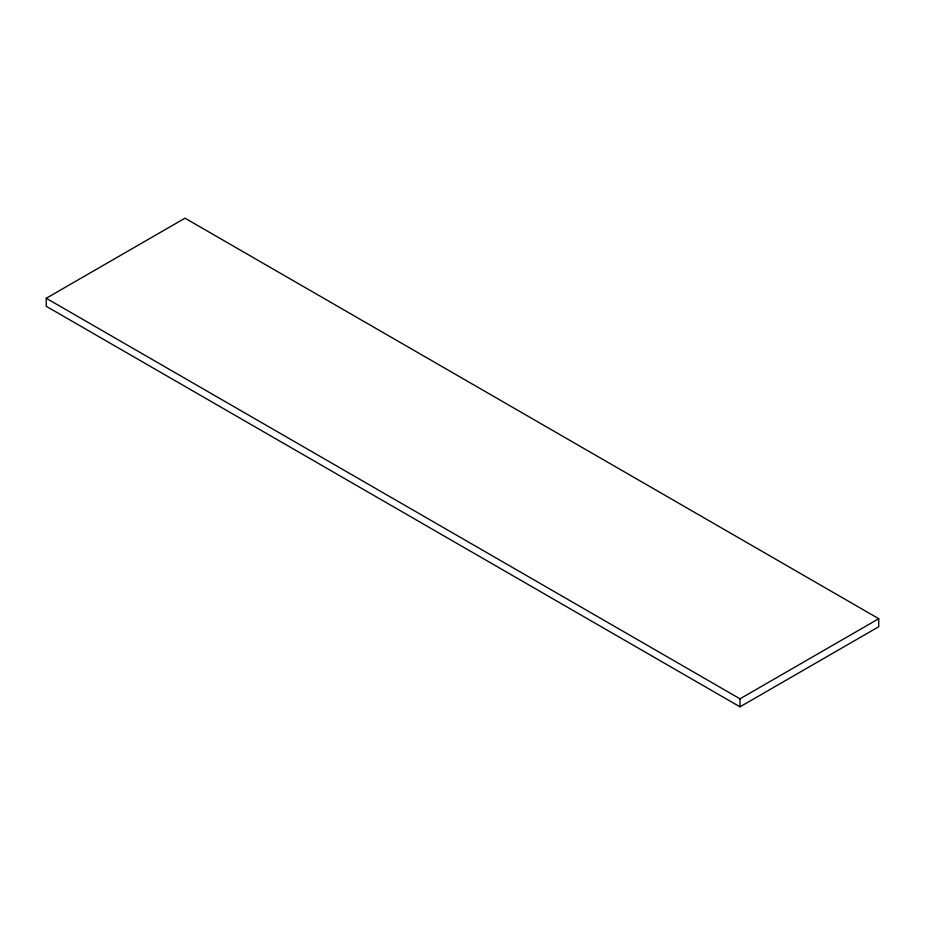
<?xml version="1.0" encoding="UTF-8"?>
<svg xmlns="http://www.w3.org/2000/svg" width="925" height="925" viewBox="0 0 925 925"><rect width="100%" height="100%" fill="white"/><g stroke="black" fill="none" stroke-linecap="round" stroke-linejoin="round"><path stroke-width="1.39" d="M46.25 298.278L185 218.173L878.75 618.709L878.75 626.722L740 706.827L46.25 306.291L46.25 298.278L740 698.814L878.75 618.709M740 698.814L740 706.827"/></g></svg>
